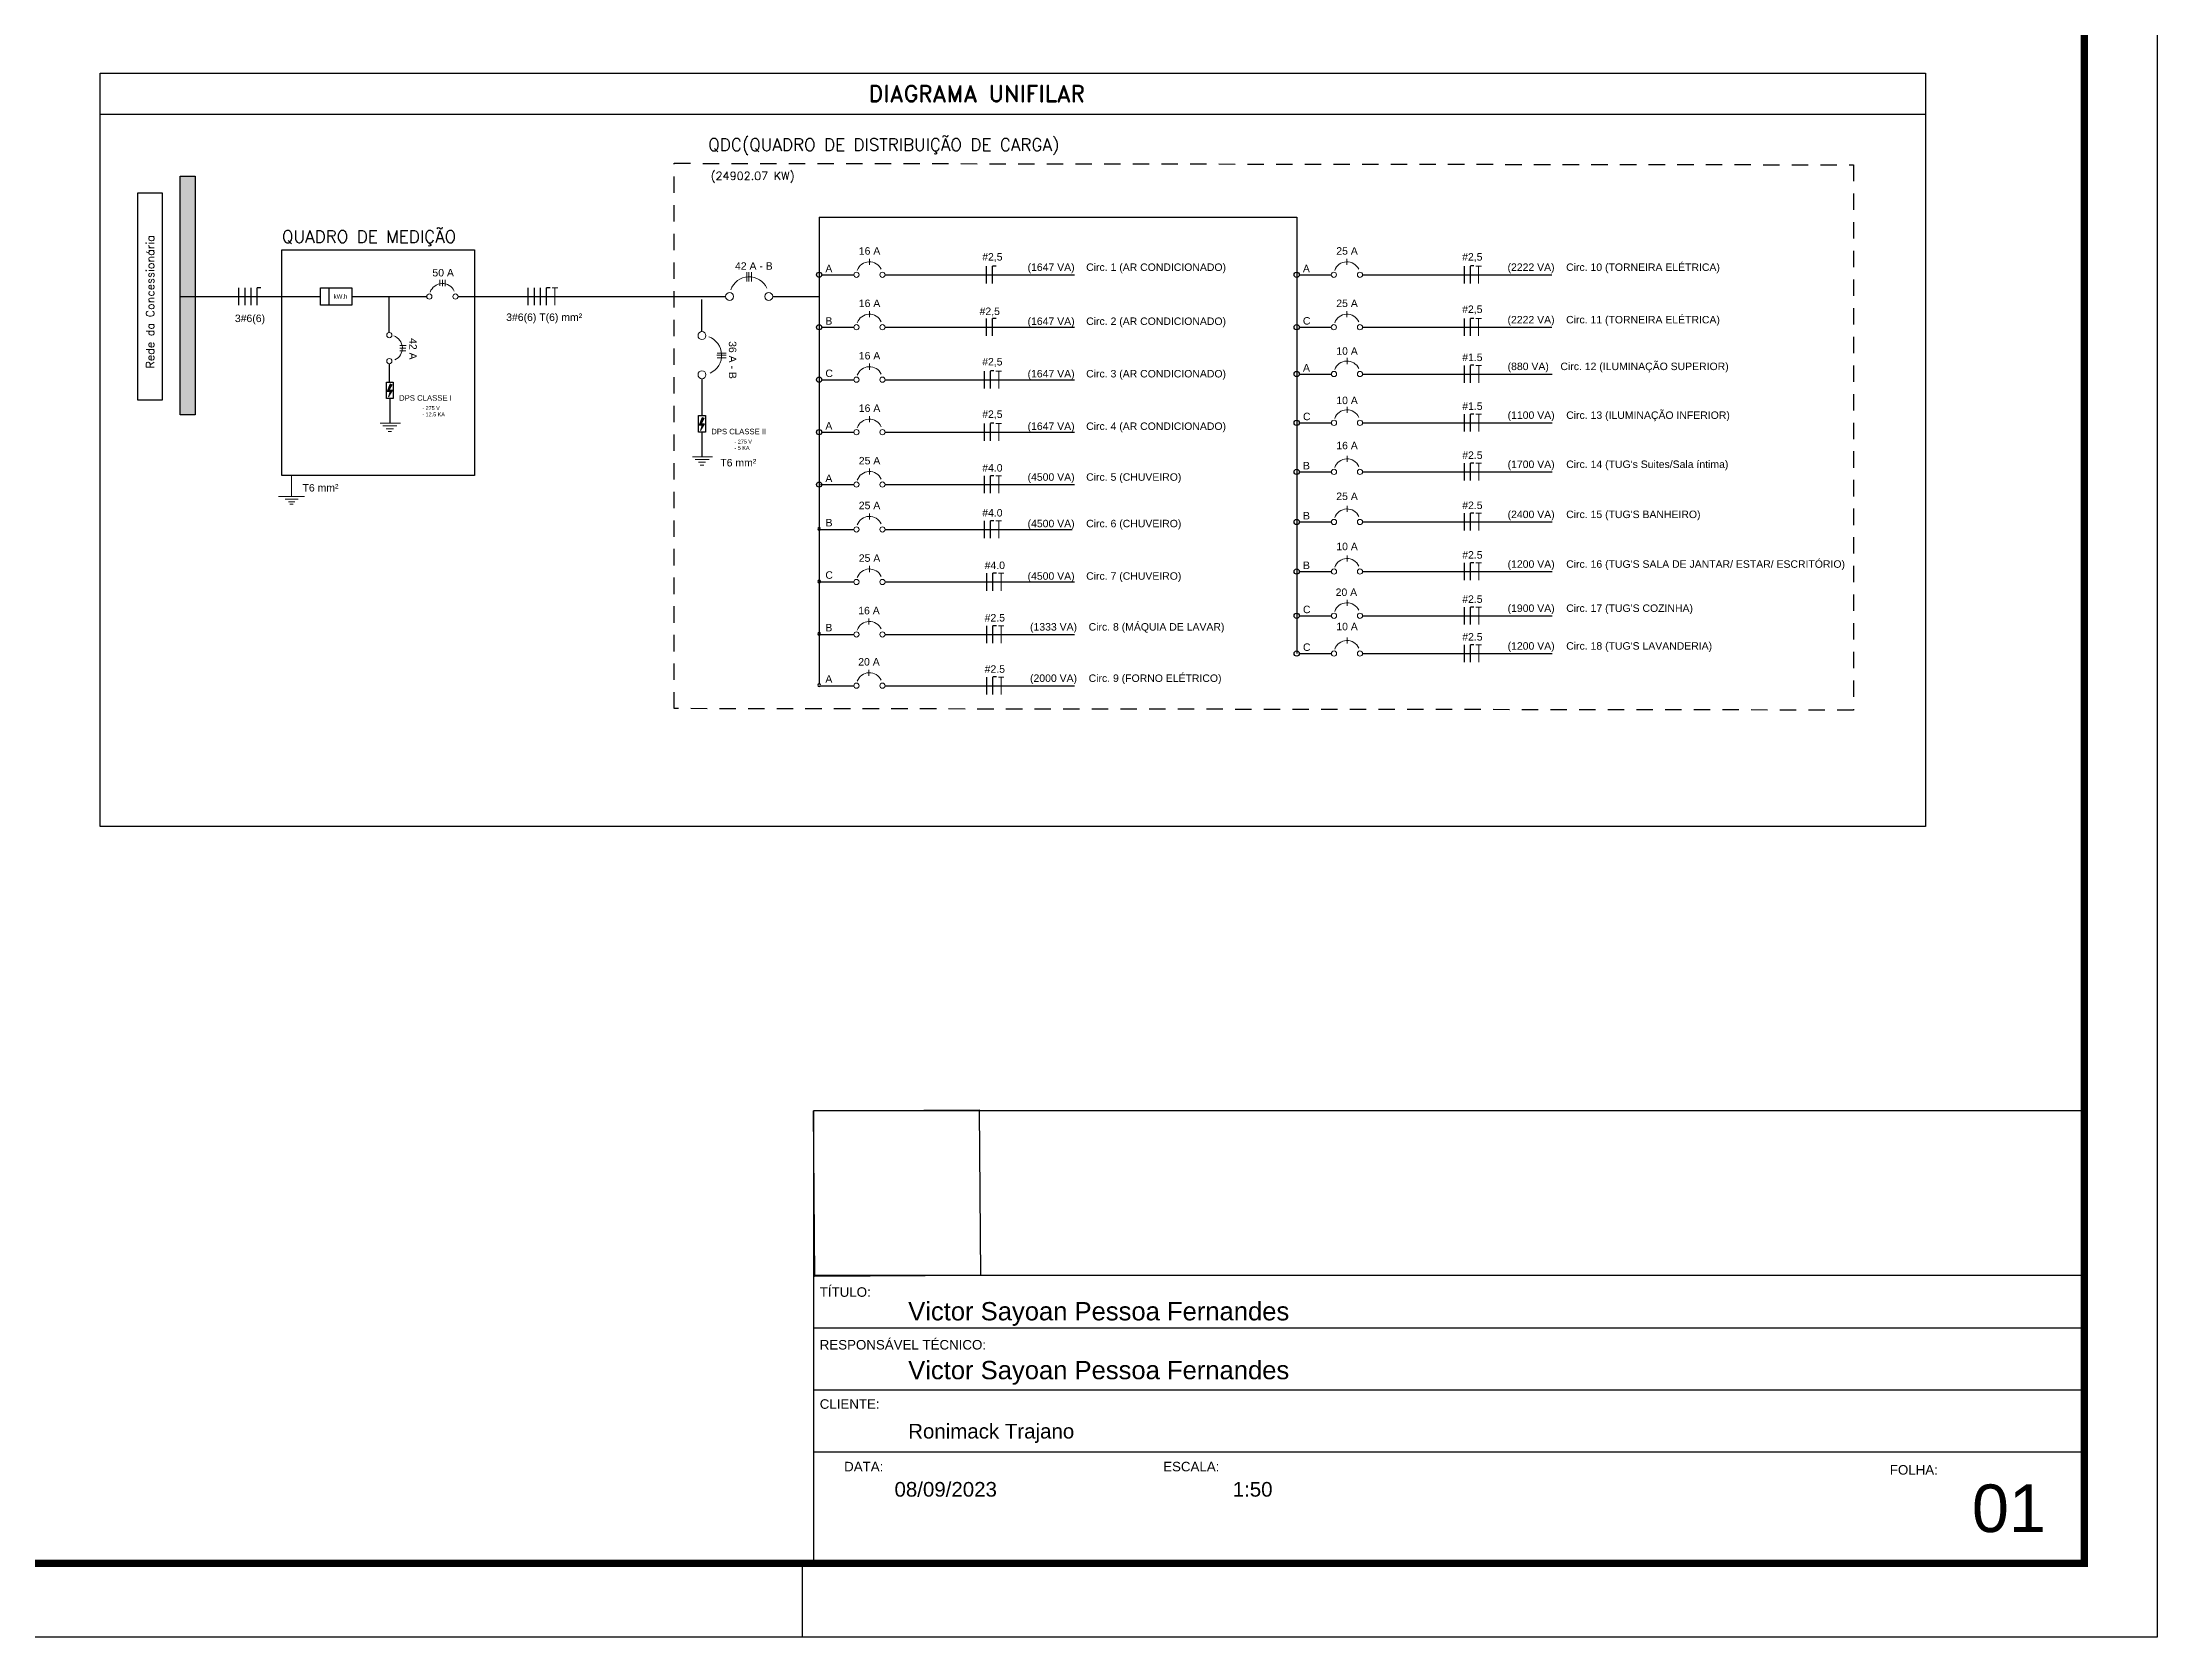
# Model space of a CAD drawing. Header units: metres. Extents: x 2012 to 4043, y 2396 to 4846.
# Drawn here: x 2079.74 to 2105.57, y 2396.38 to 2415.85 of the extents above; entities that cross this region are included whole.
import ezdxf

# ---------------------------------------------------------------- set-up
doc = ezdxf.new("R2010")
doc.units = ezdxf.units.M
doc.linetypes.add('CONTORNO_QUADRO_T', pattern=[0.35, 0.2, -0.15])
for name, color, linetype in [('ARQ-FOLHA', 7, 'Continuous'), ('DI-Título do diagrama', 3, 'Continuous'), ('EL-Fios', 9, 'Continuous'), ('PDF3_0', 7, 'Continuous'), ('PDF3_COTA', 7, 'Continuous'), ('PDF3_DI-Barramento', 6, 'Continuous'), ('PDF3_DI-Disjuntor', 7, 'Continuous'), ('PDF3_DI-Textos do diagrama', 7, 'Continuous'), ('PDF3_DIAGRAMA', 7, 'Continuous'), ('PDF3_eletrodutos', 3, 'Continuous'), ('PDF3_Layout', 1, 'Continuous'), ('PDF3_Text', 7, 'Continuous')]:
    doc.layers.add(name, color=color, linetype=linetype)
doc.styles.add('arial', font='arial.ttf')
doc.styles.add('N', font='romand.shx', dxfattribs={"height": 0.13})
doc.styles.add('PDF Arial', font='arial.ttf')
doc.styles.get("Standard").update_dxf_attribs({"font": 'arial.ttf'})
picture_1 = doc.add_image_def('image1.png', size_in_pixel=(500, 500))

# ---------------------------------------------------------------- blocks, each defined once
blk = doc.blocks.new('FOLHA A2')
at = {"layer": 'ARQ-FOLHA'}
for p, q in [((594, -420), (594, 0)), ((409, -420), (409, -410)), ((0, -420), (594, -420))]:
    blk.add_line(p, q, dxfattribs=at)
at = {"layer": 'ARQ-FOLHA', "const_width": 1}
blk.add_lwpolyline([(25, -410), (584, -410), (584, -10), (25, -10), (25, -410)], dxfattribs=at)

msp = doc.modelspace()

# ---------------------------------------------------------------- hatches: boundary and pattern name
at = {"layer": 'EL-Fios'}
h = msp.add_hatch(color=256, dxfattribs=at)
h.dxf.hatch_style = 1
h.paths.add_polyline_path([(2081.417, 2414.213), (2081.601, 2414.213), (2081.601, 2411.299), (2081.417, 2411.299)])

# ---------------------------------------------------------------- linework, layer by layer
for p, q in [((2080.44, 2406.27), (2080.44, 2415.474)), ((2080.44, 2415.474), (2102.732, 2415.474)), ((2102.732, 2415.474), (2102.732, 2406.27)), ((2080.44, 2414.974), (2102.732, 2414.974)), ((2084.811, 2412.745), (2088.079, 2412.745)), ((2088.654, 2412.745), (2089.222, 2412.745)), ((2083.973, 2411.924), (2083.973, 2411.7)), ((2087.791, 2411.74), (2087.791, 2411.291)), ((2102.732, 2406.27), (2080.44, 2406.27))]:
    msp.add_line(p, q)
at = {"layer": 'ARQ-FOLHA'}
for p, q in [((2104.673, 2402.797), (2089.154, 2402.797)), ((2089.154, 2402.797), (2089.154, 2397.27)), ((2104.673, 2400.786), (2089.154, 2400.786)), ((2089.154, 2400.236), (2089.154, 2400.236)), ((2104.673, 2400.142), (2089.154, 2400.142)), ((2089.154, 2399.391), (2089.154, 2399.391)), ((2104.673, 2399.386), (2089.154, 2399.386)), ((2104.673, 2398.63), (2089.154, 2398.63))]:
    msp.add_line(p, q, dxfattribs=at)
at = {"layer": 'DI-Título do diagrama'}
msp.add_lwpolyline([(2080.9, 2411.478), (2080.9, 2414.012), (2081.197, 2414.012), (2081.197, 2411.478)], close=True, dxfattribs=at)
at = {"layer": 'EL-Fios'}
msp.add_lwpolyline([(2081.417, 2414.213), (2081.601, 2414.213), (2081.601, 2411.299), (2081.417, 2411.299)], close=True, dxfattribs=at)
at = {"layer": 'PDF3_0', "lineweight": 25}
for p, q in [((2082.662, 2410.557), (2082.662, 2413.317)), ((2082.662, 2413.317), (2085.013, 2413.317)), ((2085.013, 2413.317), (2085.013, 2410.557)), ((2085.013, 2410.557), (2082.662, 2410.557))]:
    msp.add_line(p, q, dxfattribs=at)
at = {"layer": 'PDF3_0', "color": 5, "lineweight": 25}
for p, q in [((2091.382, 2413.116), (2091.34, 2413.116)), ((2091.34, 2412.905), (2091.34, 2413.116)), ((2097.217, 2413.118), (2097.175, 2413.118)), ((2097.175, 2412.905), (2097.175, 2413.116)), ((2082.402, 2412.851), (2082.36, 2412.851)), ((2082.36, 2412.639), (2082.36, 2412.851)), ((2085.937, 2412.851), (2085.894, 2412.851)), ((2085.894, 2412.639), (2085.894, 2412.851)), ((2091.382, 2412.476), (2091.34, 2412.476)), ((2091.34, 2412.264), (2091.34, 2412.476)), ((2097.217, 2412.477), (2097.175, 2412.477)), ((2097.175, 2412.264), (2097.175, 2412.476)), ((2091.356, 2411.836), (2091.313, 2411.836)), ((2091.313, 2411.623), (2091.313, 2411.835)), ((2097.218, 2411.905), (2097.175, 2411.905)), ((2097.175, 2411.692), (2097.175, 2411.904)), ((2091.356, 2411.196), (2091.313, 2411.196)), ((2091.313, 2410.983), (2091.313, 2411.194)), ((2097.218, 2411.309), (2097.175, 2411.309)), ((2097.175, 2411.096), (2097.175, 2411.308)), ((2097.218, 2410.71), (2097.175, 2410.71)), ((2097.175, 2410.497), (2097.175, 2410.709)), ((2091.356, 2410.555), (2091.313, 2410.555)), ((2091.313, 2410.342), (2091.313, 2410.554)), ((2091.356, 2410.006), (2091.313, 2410.006)), ((2091.313, 2409.793), (2091.313, 2410.005)), ((2097.218, 2410.098), (2097.175, 2410.098)), ((2097.175, 2409.885), (2097.175, 2410.097)), ((2091.386, 2409.365), (2091.344, 2409.365)), ((2091.344, 2409.152), (2091.344, 2409.364)), ((2097.218, 2409.492), (2097.175, 2409.492)), ((2097.175, 2409.279), (2097.175, 2409.491)), ((2097.218, 2408.952), (2097.175, 2408.952)), ((2097.175, 2408.739), (2097.175, 2408.951)), ((2091.386, 2408.724), (2091.344, 2408.724)), ((2091.344, 2408.511), (2091.344, 2408.723)), ((2097.218, 2408.492), (2097.175, 2408.492)), ((2097.175, 2408.279), (2097.175, 2408.49)), ((2091.386, 2408.098), (2091.344, 2408.098)), ((2091.344, 2407.885), (2091.344, 2408.096))]:
    msp.add_line(p, q, dxfattribs=at)
at = {"layer": 'PDF3_0', "linetype": 'CONTORNO_QUADRO_T', "lineweight": 25}
msp.add_lwpolyline([(2087.451, 2414.372), (2101.853, 2414.354), (2101.853, 2407.693), (2087.451, 2407.711)], close=True, dxfattribs=at)
at = {"layer": 'PDF3_COTA', "lineweight": 25}
for p, q in [((2089.253, 2413.01), (2089.645, 2413.01)), ((2090.026, 2413.01), (2092.34, 2413.01)), ((2095.084, 2413.01), (2095.476, 2413.01)), ((2095.858, 2413.01), (2098.171, 2413.01)), ((2081.417, 2412.745), (2083.134, 2412.745)), ((2083.134, 2412.745), (2083.134, 2412.745)), ((2083.24, 2412.64), (2083.24, 2412.851)), ((2083.515, 2412.745), (2084.43, 2412.745)), ((2089.253, 2412.37), (2089.645, 2412.37)), ((2090.026, 2412.37), (2092.34, 2412.37)), ((2095.084, 2412.37), (2095.476, 2412.37)), ((2095.858, 2412.37), (2098.171, 2412.37)), ((2089.253, 2411.729), (2089.645, 2411.729)), ((2090.026, 2411.729), (2092.34, 2411.729)), ((2095.085, 2411.798), (2095.477, 2411.798)), ((2095.858, 2411.798), (2098.172, 2411.798)), ((2095.085, 2411.202), (2095.477, 2411.202)), ((2095.858, 2411.202), (2098.172, 2411.202)), ((2089.253, 2411.088), (2089.645, 2411.088)), ((2090.026, 2411.088), (2092.34, 2411.088)), ((2089.238, 2410.448), (2089.645, 2410.448)), ((2090.026, 2410.448), (2092.34, 2410.448)), ((2095.085, 2410.603), (2095.477, 2410.603)), ((2095.858, 2410.603), (2098.172, 2410.603)), ((2089.222, 2409.899), (2089.645, 2409.9)), ((2090.026, 2409.899), (2092.31, 2409.899)), ((2095.085, 2409.991), (2095.477, 2409.991)), ((2095.858, 2409.991), (2098.172, 2409.991)), ((2095.085, 2409.385), (2095.477, 2409.385)), ((2095.858, 2409.385), (2098.172, 2409.385)), ((2089.236, 2409.258), (2089.645, 2409.258)), ((2090.026, 2409.258), (2092.34, 2409.258)), ((2095.085, 2408.845), (2095.477, 2408.845)), ((2095.858, 2408.845), (2098.172, 2408.845)), ((2089.236, 2408.617), (2089.645, 2408.617)), ((2090.026, 2408.617), (2092.34, 2408.617)), ((2095.085, 2408.384), (2095.477, 2408.384)), ((2095.858, 2408.384), (2098.172, 2408.384)), ((2089.236, 2407.991), (2089.645, 2407.991)), ((2090.026, 2407.991), (2092.34, 2407.991))]:
    msp.add_line(p, q, dxfattribs=at)
msp.add_lwpolyline([(2083.134, 2412.64), (2083.134, 2412.851), (2083.515, 2412.851), (2083.515, 2412.64), (2083.134, 2412.64)], close=True, dxfattribs=at)
for points in [[(2083.972, 2412.306), (2083.973, 2412.745)], [(2087.789, 2412.315), (2087.789, 2412.709)], [(2083.979, 2411.498), (2083.979, 2411.198)], [(2087.791, 2411.088), (2087.791, 2410.788)]]:
    msp.add_lwpolyline(points, dxfattribs=at)
for points in [[(2089.239, 2409.906, 1), (2089.207, 2409.906, 1)], [(2089.238, 2409.265, 1), (2089.206, 2409.265, 1)], [(2089.238, 2408.624, 1), (2089.206, 2408.624, 1)], [(2089.238, 2407.998, 1), (2089.206, 2407.998, 1)]]:
    msp.add_lwpolyline(points, format="xyb", close=True, dxfattribs=at)
for centre in [(2089.222, 2413.01), (2095.053, 2413.01), (2089.222, 2412.37), (2095.053, 2412.37), (2089.222, 2411.729), (2095.053, 2411.798), (2095.053, 2411.202), (2089.222, 2411.088), (2089.222, 2410.448), (2095.053, 2410.603), (2095.053, 2409.991), (2095.053, 2409.385), (2095.053, 2408.845), (2095.053, 2408.384)]:
    msp.add_circle(centre, 0.0318, dxfattribs=at)
at = {"layer": 'PDF3_DI-Barramento', "lineweight": 30}
for p, q in [((2089.222, 2413.715), (2089.222, 2408.013)), ((2089.222, 2413.715), (2095.053, 2413.715)), ((2095.053, 2413.715), (2095.053, 2408.384))]:
    msp.add_line(p, q, dxfattribs=at)
at = {"layer": 'PDF3_DI-Disjuntor', "color": 1, "lineweight": 30}
for points in [[(2083.937, 2411.7), (2084.021, 2411.7), (2084.021, 2411.498), (2083.937, 2411.498)], [(2087.75, 2411.291), (2087.833, 2411.291), (2087.833, 2411.088), (2087.75, 2411.088)]]:
    msp.add_lwpolyline(points, close=True, dxfattribs=at)
at = {"layer": 'PDF3_DI-Disjuntor', "transparency": 33554559}
for points in [[(2083.951, 2411.601), (2084.001, 2411.585), (2083.945, 2411.585)], [(2083.979, 2411.666), (2083.973, 2411.601), (2083.951, 2411.601)], [(2084.011, 2411.601), (2083.951, 2411.601), (2084.001, 2411.585)], [(2083.983, 2411.585), (2084.001, 2411.585), (2083.961, 2411.52)], [(2084.007, 2411.666), (2083.979, 2411.666), (2083.973, 2411.601)], [(2083.983, 2411.678), (2084.007, 2411.666), (2083.979, 2411.666)], [(2087.763, 2411.191), (2087.813, 2411.175), (2087.758, 2411.175)], [(2087.791, 2411.257), (2087.785, 2411.191), (2087.763, 2411.191)], [(2087.823, 2411.191), (2087.763, 2411.191), (2087.813, 2411.175)], [(2087.795, 2411.175), (2087.813, 2411.175), (2087.773, 2411.11)], [(2087.819, 2411.257), (2087.791, 2411.257), (2087.785, 2411.191)], [(2087.795, 2411.269), (2087.819, 2411.257), (2087.791, 2411.257)]]:
    msp.add_solid(points, dxfattribs=at)
at = {"layer": 'PDF3_DI-Textos do diagrama', "lineweight": 20}
for points in [[(2084.007, 2411.666), (2083.973, 2411.601), (2084.011, 2411.601), (2083.961, 2411.52), (2083.983, 2411.585), (2083.945, 2411.585), (2083.983, 2411.678)], [(2087.819, 2411.257), (2087.785, 2411.191), (2087.823, 2411.191), (2087.773, 2411.11), (2087.795, 2411.175), (2087.758, 2411.175), (2087.795, 2411.269)]]:
    msp.add_lwpolyline(points, close=True, dxfattribs=at)
at = {"layer": 'PDF3_DIAGRAMA', "color": 1, "lineweight": 5}
for p, q in [((2089.836, 2413.131), (2089.836, 2413.206)), ((2095.667, 2413.132), (2095.667, 2413.206)), ((2084.588, 2412.875), (2084.588, 2412.949)), ((2084.623, 2412.873), (2084.623, 2412.947)), ((2084.655, 2412.873), (2084.655, 2412.947)), ((2089.836, 2412.492), (2089.836, 2412.566)), ((2095.667, 2412.492), (2095.667, 2412.566)), ((2084.101, 2412.113), (2084.175, 2412.113)), ((2084.101, 2412.081), (2084.175, 2412.081)), ((2084.103, 2412.148), (2084.177, 2412.148)), ((2095.668, 2411.92), (2095.668, 2411.994)), ((2089.836, 2411.851), (2089.836, 2411.925)), ((2089.836, 2411.21), (2089.836, 2411.284)), ((2095.668, 2411.324), (2095.668, 2411.398)), ((2095.668, 2410.725), (2095.668, 2410.799)), ((2089.836, 2410.57), (2089.836, 2410.644)), ((2095.668, 2410.113), (2095.668, 2410.187)), ((2089.836, 2410.022), (2089.836, 2410.096)), ((2089.836, 2409.38), (2089.836, 2409.454)), ((2095.668, 2409.507), (2095.668, 2409.581)), ((2095.668, 2408.967), (2095.668, 2409.041)), ((2089.829, 2408.739), (2089.829, 2408.813)), ((2095.668, 2408.506), (2095.668, 2408.58)), ((2089.829, 2408.112), (2089.829, 2408.186))]:
    msp.add_line(p, q, dxfattribs=at)
for points in [[(2088.34, 2412.93), (2088.34, 2413.041)], [(2088.365, 2412.927), (2088.365, 2413.041)], [(2088.396, 2412.93), (2088.396, 2413.041)], [(2087.973, 2412.029), (2088.087, 2412.029)], [(2087.976, 2412.054), (2088.087, 2412.054)], [(2087.976, 2411.998), (2088.087, 2411.998)]]:
    msp.add_lwpolyline(points, dxfattribs=at)
for centre, radius in [((2089.677, 2413.01), 0.0318), ((2089.995, 2413.01), 0.0318), ((2095.508, 2413.01), 0.0318), ((2095.826, 2413.01), 0.0318), ((2084.462, 2412.745), 0.0318), ((2084.78, 2412.745), 0.0318), ((2088.128, 2412.745), 0.0486), ((2088.606, 2412.745), 0.0486), ((2083.973, 2412.274), 0.0318), ((2087.791, 2412.267), 0.0486), ((2089.677, 2412.37), 0.0318), ((2089.995, 2412.37), 0.0318), ((2095.508, 2412.37), 0.0318), ((2095.826, 2412.37), 0.0318), ((2083.973, 2411.956), 0.0318), ((2087.791, 2411.789), 0.0486), ((2089.677, 2411.729), 0.0318), ((2089.995, 2411.729), 0.0318), ((2095.509, 2411.798), 0.0318), ((2095.826, 2411.798), 0.0318), ((2095.509, 2411.202), 0.0318), ((2095.826, 2411.202), 0.0318), ((2089.677, 2411.088), 0.0318), ((2089.995, 2411.088), 0.0318), ((2089.677, 2410.448), 0.0318), ((2089.995, 2410.448), 0.0318), ((2095.509, 2410.603), 0.0318), ((2095.826, 2410.603), 0.0318), ((2089.677, 2409.9), 0.0318), ((2089.995, 2409.9), 0.0318), ((2095.509, 2409.991), 0.0318), ((2095.826, 2409.991), 0.0318), ((2095.509, 2409.385), 0.0318), ((2095.826, 2409.385), 0.0318), ((2089.677, 2409.258), 0.0318), ((2089.995, 2409.258), 0.0318), ((2095.509, 2408.845), 0.0318), ((2095.826, 2408.845), 0.0318), ((2089.677, 2408.617), 0.0318), ((2089.995, 2408.617), 0.0318), ((2095.509, 2408.384), 0.0318), ((2095.826, 2408.384), 0.0318), ((2089.677, 2407.991), 0.0318), ((2089.995, 2407.991), 0.0318)]:
    msp.add_circle(centre, radius, dxfattribs=at)
for centre, radius, start, end in [((2088.367, 2412.745), 0.24, 25.0003, 159.9985), ((2089.836, 2413.01), 0.159, 25, 160), ((2095.667, 2413.01), 0.159, 25, 160), ((2084.621, 2412.745), 0.159, 25, 160), ((2089.836, 2412.37), 0.159, 25, 160), ((2095.667, 2412.37), 0.159, 25, 160), ((2083.973, 2412.115), 0.159, 295, 70), ((2087.791, 2412.028), 0.24, 295.0003, 69.9985), ((2095.668, 2411.798), 0.159, 25, 160), ((2089.836, 2411.729), 0.159, 25, 160), ((2089.836, 2411.088), 0.159, 25, 160), ((2095.668, 2411.202), 0.159, 25, 160), ((2095.668, 2410.603), 0.159, 25, 160), ((2089.836, 2410.448), 0.159, 25, 160), ((2095.668, 2409.991), 0.159, 25, 160), ((2089.836, 2409.9), 0.159, 25, 160), ((2089.836, 2409.258), 0.159, 25, 160), ((2095.668, 2409.385), 0.159, 25, 160), ((2095.668, 2408.845), 0.159, 25, 160), ((2089.836, 2408.617), 0.159, 25, 160), ((2095.668, 2408.384), 0.159, 25, 160), ((2089.836, 2407.991), 0.159, 25, 160)]:
    msp.add_arc(centre, radius, start, end, dxfattribs=at)
at = {"layer": 'PDF3_eletrodutos', "lineweight": 9}
for p, q in [((2097.241, 2413.116), (2097.309, 2413.116)), ((2097.275, 2412.905), (2097.275, 2413.116)), ((2085.961, 2412.851), (2086.029, 2412.851)), ((2085.995, 2412.639), (2085.995, 2412.851)), ((2097.241, 2412.476), (2097.309, 2412.476)), ((2097.275, 2412.264), (2097.275, 2412.476)), ((2091.38, 2411.835), (2091.448, 2411.835)), ((2091.414, 2411.623), (2091.414, 2411.835)), ((2097.242, 2411.904), (2097.31, 2411.904)), ((2097.276, 2411.692), (2097.276, 2411.904)), ((2091.38, 2411.194), (2091.448, 2411.194)), ((2091.414, 2410.983), (2091.414, 2411.194)), ((2097.242, 2411.308), (2097.31, 2411.308)), ((2097.276, 2411.096), (2097.276, 2411.308)), ((2097.242, 2410.709), (2097.31, 2410.709)), ((2097.276, 2410.497), (2097.276, 2410.709)), ((2082.78, 2410.557), (2082.78, 2410.303)), ((2091.38, 2410.554), (2091.448, 2410.554)), ((2091.414, 2410.342), (2091.414, 2410.554)), ((2082.621, 2410.303), (2082.939, 2410.303)), ((2082.7, 2410.271), (2082.859, 2410.271)), ((2082.74, 2410.239), (2082.819, 2410.239)), ((2082.76, 2410.208), (2082.8, 2410.208)), ((2091.38, 2410.005), (2091.448, 2410.005)), ((2091.414, 2409.793), (2091.414, 2410.005)), ((2097.242, 2410.097), (2097.31, 2410.097)), ((2097.276, 2409.885), (2097.276, 2410.097)), ((2091.41, 2409.364), (2091.478, 2409.364)), ((2091.444, 2409.152), (2091.444, 2409.364)), ((2097.242, 2409.491), (2097.31, 2409.491)), ((2097.276, 2409.279), (2097.276, 2409.491)), ((2097.242, 2408.951), (2097.31, 2408.951)), ((2097.276, 2408.739), (2097.276, 2408.951)), ((2091.41, 2408.723), (2091.478, 2408.723)), ((2091.444, 2408.511), (2091.444, 2408.723)), ((2097.242, 2408.49), (2097.31, 2408.49)), ((2097.276, 2408.279), (2097.276, 2408.49)), ((2091.41, 2408.096), (2091.478, 2408.096)), ((2091.444, 2407.885), (2091.444, 2408.096))]:
    msp.add_line(p, q, dxfattribs=at)
for points in [[(2083.862, 2411.198), (2084.108, 2411.198)], [(2083.894, 2411.164), (2084.064, 2411.164)], [(2083.935, 2411.13), (2084.023, 2411.13)], [(2083.957, 2411.095), (2084.001, 2411.095)], [(2087.674, 2410.788), (2087.92, 2410.788)], [(2087.706, 2410.755), (2087.877, 2410.755)], [(2087.748, 2410.721), (2087.835, 2410.721)], [(2087.769, 2410.685), (2087.813, 2410.685)]]:
    msp.add_lwpolyline(points, dxfattribs=at)
at = {"layer": 'PDF3_Layout', "lineweight": 25}
for p, q in [((2091.265, 2412.905), (2091.265, 2413.116)), ((2097.101, 2412.905), (2097.101, 2413.116)), ((2082.137, 2412.639), (2082.137, 2412.851)), ((2082.212, 2412.639), (2082.212, 2412.851)), ((2082.286, 2412.639), (2082.286, 2412.851)), ((2085.669, 2412.639), (2085.669, 2412.851)), ((2085.746, 2412.639), (2085.746, 2412.851)), ((2085.82, 2412.639), (2085.82, 2412.851)), ((2091.265, 2412.264), (2091.265, 2412.476)), ((2097.101, 2412.264), (2097.101, 2412.476)), ((2091.239, 2411.623), (2091.239, 2411.835)), ((2097.101, 2411.692), (2097.101, 2411.904)), ((2091.239, 2410.983), (2091.239, 2411.194)), ((2097.101, 2411.096), (2097.101, 2411.308)), ((2097.101, 2410.497), (2097.101, 2410.709)), ((2091.239, 2410.342), (2091.239, 2410.554)), ((2091.239, 2409.793), (2091.239, 2410.005)), ((2097.101, 2409.885), (2097.101, 2410.097)), ((2091.269, 2409.152), (2091.269, 2409.364)), ((2097.101, 2409.279), (2097.101, 2409.491)), ((2097.101, 2408.739), (2097.101, 2408.951)), ((2091.269, 2408.511), (2091.269, 2408.723)), ((2097.101, 2408.279), (2097.101, 2408.49)), ((2091.269, 2407.885), (2091.269, 2408.096))]:
    msp.add_line(p, q, dxfattribs=at)

# ---------------------------------------------------------------- block references
at = {"layer": 'ARQ-FOLHA', "xscale": 0.08944633452801547, "yscale": 0.08944633452801547, "zscale": 0.08944633452801547}
msp.add_blockref('FOLHA A2', (2052.436, 2433.943), dxfattribs=at)

# ---------------------------------------------------------------- texts
at = {"insert": (2091.146, 2415.224), "char_height": 0.2, "attachment_point": 5, "style": 'N'}
msp.add_mtext_dynamic_manual_height_columns('{\\C4;DIAGRAMA UNIFILAR}', width=21.41317, gutter_width=5, heights=[0], dxfattribs=at)
at = {"layer": 'ARQ-FOLHA', "style": 'arial'}
for s, height, p in [('TÍTULO:', 0.1163, (2089.229, 2400.527)), ('Victor Sayoan Pessoa Fernandes ', 0.22362, (2090.309, 2400.239)), ('RESPONSÁVEL TÉCNICO:', 0.11628, (2089.229, 2399.883)), ('Victor Sayoan Pessoa Fernandes', 0.22362, (2090.309, 2399.52)), ('CLIENTE:', 0.1163, (2089.229, 2399.159)), ('Ronimack Trajano', 0.17889, (2090.309, 2398.796)), ('DATA:', 0.1163, (2089.527, 2398.395)), ('ESCALA:', 0.1163, (2093.423, 2398.395)), ('08/09/2023', 0.1789, (2090.142, 2398.086)), ('1:50', 0.1789, (2094.272, 2398.086)), ('FOLHA:', 0.1163, (2102.296, 2398.355))]:
    msp.add_text(s, height=height, dxfattribs=at).set_placement(p)
msp.add_attdef('01', (2103.299, 2397.653), '01', height=0.5814, dxfattribs=at)
at = {"layer": 'DI-Título do diagrama', "insert": (2081.103, 2411.865), "char_height": 0.1, "width": 3.48532, "attachment_point": 7, "rotation": 90, "line_spacing_factor": 0.798, "style": 'N'}
msp.add_mtext('\\pxql;Rede da Concessionária ', dxfattribs=at)
at = {"layer": 'DI-Título do diagrama', "insert": (2082.662, 2413.359), "char_height": 0.15, "width": 3.12308, "attachment_point": 7, "line_spacing_factor": 0.798, "style": 'N'}
msp.add_mtext('QUADRO DE MEDIÇÃO', dxfattribs=at)
at = {"layer": 'PDF3_COTA', "lineweight": 25, "insert": (2083.293, 2412.719), "char_height": 0.0529, "width": 0.25415, "attachment_point": 7, "line_spacing_factor": 0.798, "style": 'arial'}
msp.add_mtext('kW.h', dxfattribs=at)
at = {"layer": 'PDF3_Text', "color": 3, "insert": (2087.867, 2414.475), "char_height": 0.15, "attachment_point": 7, "style": 'N'}
msp.add_mtext('QDC(QUADRO DE DISTRIBUIÇÃO DE CARGA)', dxfattribs=at)
at = {"layer": 'PDF3_Text', "attachment_point": 7}
for s, insert, char_height, style in [('(24902.07 KW)', (2087.897, 2414.135), 0.1, 'N'), ('16 A', (2089.706, 2413.255), 0.0913, 'PDF Arial'), ('#2,5', (2091.213, 2413.167), 0.0913, 'PDF Arial'), ('25 A', (2095.537, 2413.255), 0.0913, 'PDF Arial'), ('#2,5', (2097.074, 2413.167), 0.0913, 'PDF Arial'), ('50 A', (2084.499, 2412.989), 0.0913, 'PDF Arial'), ('42 A - B', (2088.194, 2413.072), 0.0913, 'PDF Arial'), ('A', (2089.298, 2413.041), 0.0913, 'PDF Arial'), ('(1647 VA)    Circ. 1 (AR CONDICIONADO)', (2091.767, 2413.03), 0.09129, 'PDF Arial'), ('A', (2095.129, 2413.041), 0.0913, 'PDF Arial'), ('(2222 VA)    Circ. 10 (TORNEIRA ELÉTRICA)', (2097.628, 2413.03), 0.09129, 'PDF Arial'), ('3#6(6) ', (2082.087, 2412.405), 0.0913, 'PDF Arial'), ('3#6(6) T(6) mm²', (2085.4, 2412.419), 0.09129, 'PDF Arial'), ('B', (2089.298, 2412.401), 0.0913, 'PDF Arial'), ('16 A', (2089.706, 2412.615), 0.0913, 'PDF Arial'), ('#2,5', (2091.181, 2412.502), 0.0913, 'PDF Arial'), ('(1647 VA)    Circ. 2 (AR CONDICIONADO)', (2091.767, 2412.37), 0.09129, 'PDF Arial'), ('C', (2095.129, 2412.401), 0.0913, 'PDF Arial'), ('25 A', (2095.537, 2412.615), 0.0913, 'PDF Arial'), ('#2,5', (2097.074, 2412.527), 0.0913, 'PDF Arial'), ('(2222 VA)    Circ. 11 (TORNEIRA ELÉTRICA)', (2097.628, 2412.389), 0.09129, 'PDF Arial'), ('16 A', (2089.706, 2411.975), 0.0913, 'PDF Arial'), ('#2,5', (2091.213, 2411.886), 0.0913, 'PDF Arial'), ('10 A', (2095.537, 2412.032), 0.0913, 'PDF Arial'), ('#1.5', (2097.075, 2411.955), 0.0913, 'PDF Arial'), ('(880 VA)    Circ. 12 (ILUMINAÇÃO SUPERIOR)', (2097.629, 2411.818), 0.09129, 'PDF Arial'), ('C', (2089.298, 2411.76), 0.0913, 'PDF Arial'), ('(1647 VA)    Circ. 3 (AR CONDICIONADO)', (2091.767, 2411.729), 0.09129, 'PDF Arial'), ('A', (2095.13, 2411.829), 0.0913, 'PDF Arial'), ('DPS CLASSE I', (2084.092, 2411.471), 0.06753, 'PDF Arial'), ('16 A', (2089.706, 2411.334), 0.0913, 'PDF Arial'), ('10 A', (2095.537, 2411.429), 0.0913, 'PDF Arial'), ('#1.5', (2097.075, 2411.359), 0.0913, 'PDF Arial'), ('- 275 V', (2084.376, 2411.358), 0.0473, 'PDF Arial'), ('- 12.5 KA', (2084.376, 2411.281), 0.0473, 'PDF Arial'), ('A', (2089.298, 2411.119), 0.0913, 'PDF Arial'), ('#2,5', (2091.213, 2411.245), 0.0913, 'PDF Arial'), ('(1647 VA)    Circ. 4 (AR CONDICIONADO)', (2091.767, 2411.088), 0.09129, 'PDF Arial'), ('C', (2095.13, 2411.233), 0.0913, 'PDF Arial'), ('(1100 VA)    Circ. 13 (ILUMINAÇÃO INFERIOR)', (2097.629, 2411.222), 0.09129, 'PDF Arial'), ('DPS CLASSE II', (2087.904, 2411.061), 0.06753, 'PDF Arial'), ('- 275 V', (2088.188, 2410.948), 0.0473, 'PDF Arial'), ('- 5 KA', (2088.188, 2410.871), 0.0473, 'PDF Arial'), ('16 A', (2095.537, 2410.878), 0.0913, 'PDF Arial'), ('T6 mm²', (2088.015, 2410.668), 0.0913, 'PDF Arial'), ('25 A', (2089.706, 2410.693), 0.0913, 'PDF Arial'), ('B', (2095.13, 2410.634), 0.0913, 'PDF Arial'), ('#2.5', (2097.075, 2410.76), 0.0913, 'PDF Arial'), ('T6 mm²', (2082.913, 2410.362), 0.0913, 'PDF Arial'), ('A', (2089.298, 2410.479), 0.0913, 'PDF Arial'), ('(4500 VA)    Circ. 5 (CHUVEIRO)', (2091.767, 2410.467), 0.09129, 'PDF Arial'), ('25 A', (2089.706, 2410.146), 0.0913, 'PDF Arial'), ('#4.0', (2091.213, 2410.056), 0.0913, 'PDF Arial'), ('25 A', (2095.537, 2410.258), 0.0913, 'PDF Arial'), ('#2.5', (2097.075, 2410.148), 0.0913, 'PDF Arial'), ('B', (2089.3, 2409.937), 0.0913, 'PDF Arial'), ('(4500 VA)    Circ. 6 (CHUVEIRO)', (2091.767, 2409.899), 0.09129, 'PDF Arial'), ('B', (2095.13, 2410.022), 0.0913, 'PDF Arial'), ("(2400 VA)    Circ. 15 (TUG'S BANHEIRO)", (2097.629, 2410.011), 0.09129, 'PDF Arial'), ('10 A', (2095.537, 2409.645), 0.0913, 'PDF Arial'), ('#2.5', (2097.075, 2409.542), 0.0913, 'PDF Arial'), ('C', (2089.298, 2409.296), 0.0913, 'PDF Arial'), ('25 A', (2089.706, 2409.503), 0.0913, 'PDF Arial'), ('#4.0', (2091.243, 2409.415), 0.0913, 'PDF Arial'), ('(4500 VA)    Circ. 7 (CHUVEIRO)', (2091.767, 2409.258), 0.09129, 'PDF Arial'), ('B', (2095.13, 2409.416), 0.0913, 'PDF Arial'), ("(1200 VA)    Circ. 16 (TUG'S SALA DE JANTAR/ ESTAR/ ESCRITÓRIO)", (2097.629, 2409.404), 0.09129, 'PDF Arial'), ('20 A', (2095.529, 2409.086), 0.0913, 'PDF Arial'), ('16 A', (2089.699, 2408.862), 0.0913, 'PDF Arial'), ('#2.5', (2091.243, 2408.774), 0.0913, 'PDF Arial'), ('C', (2095.13, 2408.876), 0.0913, 'PDF Arial'), ('#2.5', (2097.075, 2409.002), 0.0913, 'PDF Arial'), ("(1900 VA)    Circ. 17 (TUG'S COZINHA)", (2097.629, 2408.865), 0.09129, 'PDF Arial'), ('B', (2089.298, 2408.655), 0.0913, 'PDF Arial'), ('(1333 VA)    Circ. 8 (MÁQUIA DE LAVAR)', (2091.797, 2408.637), 0.09129, 'PDF Arial'), ('10 A', (2095.537, 2408.667), 0.0913, 'PDF Arial'), ('#2.5', (2097.075, 2408.541), 0.0913, 'PDF Arial'), ('20 A', (2089.699, 2408.236), 0.0913, 'PDF Arial'), ('C', (2095.13, 2408.415), 0.0913, 'PDF Arial'), ("(1200 VA)    Circ. 18 (TUG'S LAVANDERIA)", (2097.629, 2408.404), 0.09129, 'PDF Arial'), ('A', (2089.298, 2408.028), 0.0913, 'PDF Arial'), ('#2.5', (2091.243, 2408.148), 0.0913, 'PDF Arial'), ('(2000 VA)    Circ. 9 (FORNO ELÉTRICO)', (2091.797, 2408.01), 0.09129, 'PDF Arial')]:
    msp.add_mtext(s, dxfattribs=dict(at, insert=insert, char_height=char_height, style=style))
at = {"layer": 'PDF3_Text', "char_height": 0.0913, "attachment_point": 7, "rotation": 270, "style": 'PDF Arial'}
for s, insert in [('42 A', (2084.217, 2412.237)), ('36 A - B', (2088.118, 2412.2))]:
    msp.add_mtext(s, dxfattribs=dict(at, insert=insert))
at = {"layer": 'PDF3_Text', "insert": (2091.213, 2410.605), "char_height": 0.0913, "width": 0.26293, "attachment_point": 7, "style": 'PDF Arial'}
msp.add_mtext('#4.0', dxfattribs=at)
at = {"layer": 'PDF3_Text', "insert": (2097.629, 2410.623), "char_height": 0.09129, "width": 3.20003, "attachment_point": 7}
msp.add_mtext("(1700 VA)    Circ. 14 (TUG's Suites/Sala íntima)", dxfattribs=at)

# ---------------------------------------------------------------- pictures from other files: only their frames are drawn
image = msp.add_image(picture_1, insert=(2089.168, 2400.773), size_in_units=(2.024, 2.024), rotation=0.4072)
image.dxf.flags = 7

doc.saveas('drawing.dxf')
